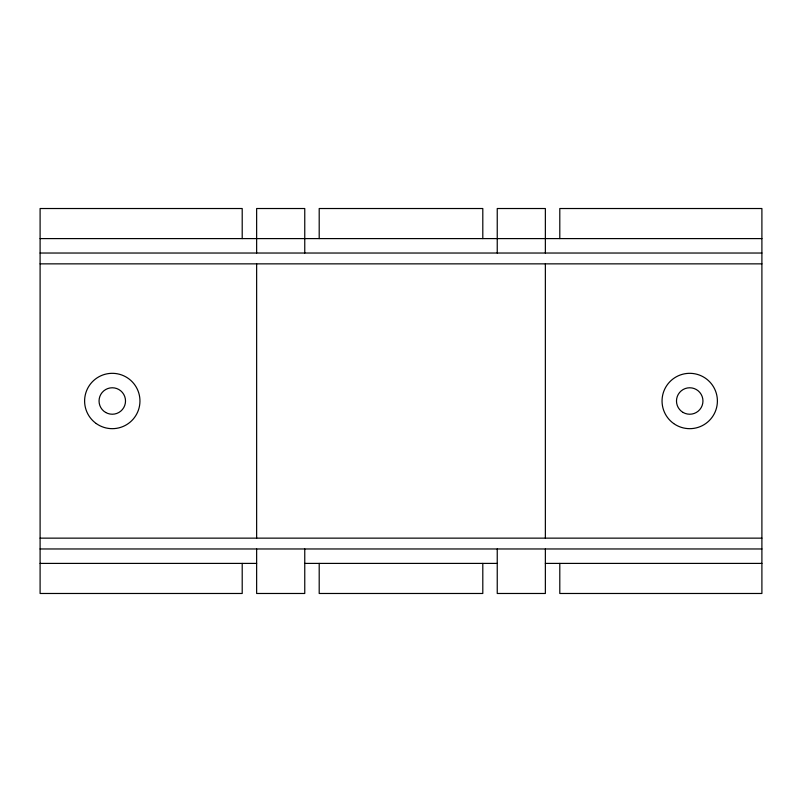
<?xml version="1.0" encoding="UTF-8"?>
<svg xmlns="http://www.w3.org/2000/svg" width="802" height="802" viewBox="0 0 802 802"><rect width="100%" height="100%" fill="white"/><g stroke="black" fill="none" stroke-linecap="round" stroke-linejoin="round"><path stroke-width="1.2" d="M40.1 238.595L761.9 238.595M40.1 253.031L761.9 253.031M40.1 263.858L761.9 263.858M40.1 538.142L761.9 538.142M40.1 548.969L761.9 548.969M40.1 563.405L256.64 563.405M304.76 563.405L497.24 563.405M545.36 563.405L761.9 563.405M559.796 238.595L559.796 208.52L761.9 208.52L761.9 593.48L559.796 593.48L559.796 563.405M545.36 253.031L545.36 208.52L497.24 208.52L497.24 253.031M545.36 263.858L545.36 538.142M545.36 548.969L545.36 593.48L497.24 593.48L497.24 548.969M482.804 238.595L482.804 208.52L319.196 208.52L319.196 238.595M482.804 563.405L482.804 593.48L319.196 593.48L319.196 563.405M304.76 253.031L304.76 208.52L256.64 208.52L256.64 253.031M304.76 548.969L304.76 593.48L256.64 593.48L256.64 548.969M256.64 263.858L256.64 538.142M242.204 238.595L242.204 208.52L40.1 208.52L40.1 593.48L242.204 593.48L242.204 563.405M683.103 412.459A13.233 13.233 0 0 0 702.953 401A13.233 13.233 0 0 0 683.103 389.541A13.233 13.233 0 0 0 683.103 412.459M105.663 412.459A13.233 13.233 0 0 0 125.513 401A13.233 13.233 0 0 0 105.663 389.541A13.233 13.233 0 0 0 105.663 412.459M96.23 423.536A27.669 27.669 0 0 0 139.829 403.627A27.669 27.669 0 0 0 100.781 375.827A27.669 27.669 0 0 0 96.23 423.536M673.67 423.536A27.669 27.669 0 0 0 717.269 403.627A27.669 27.669 0 0 0 678.221 375.827A27.669 27.669 0 0 0 673.67 423.536"/></g></svg>
